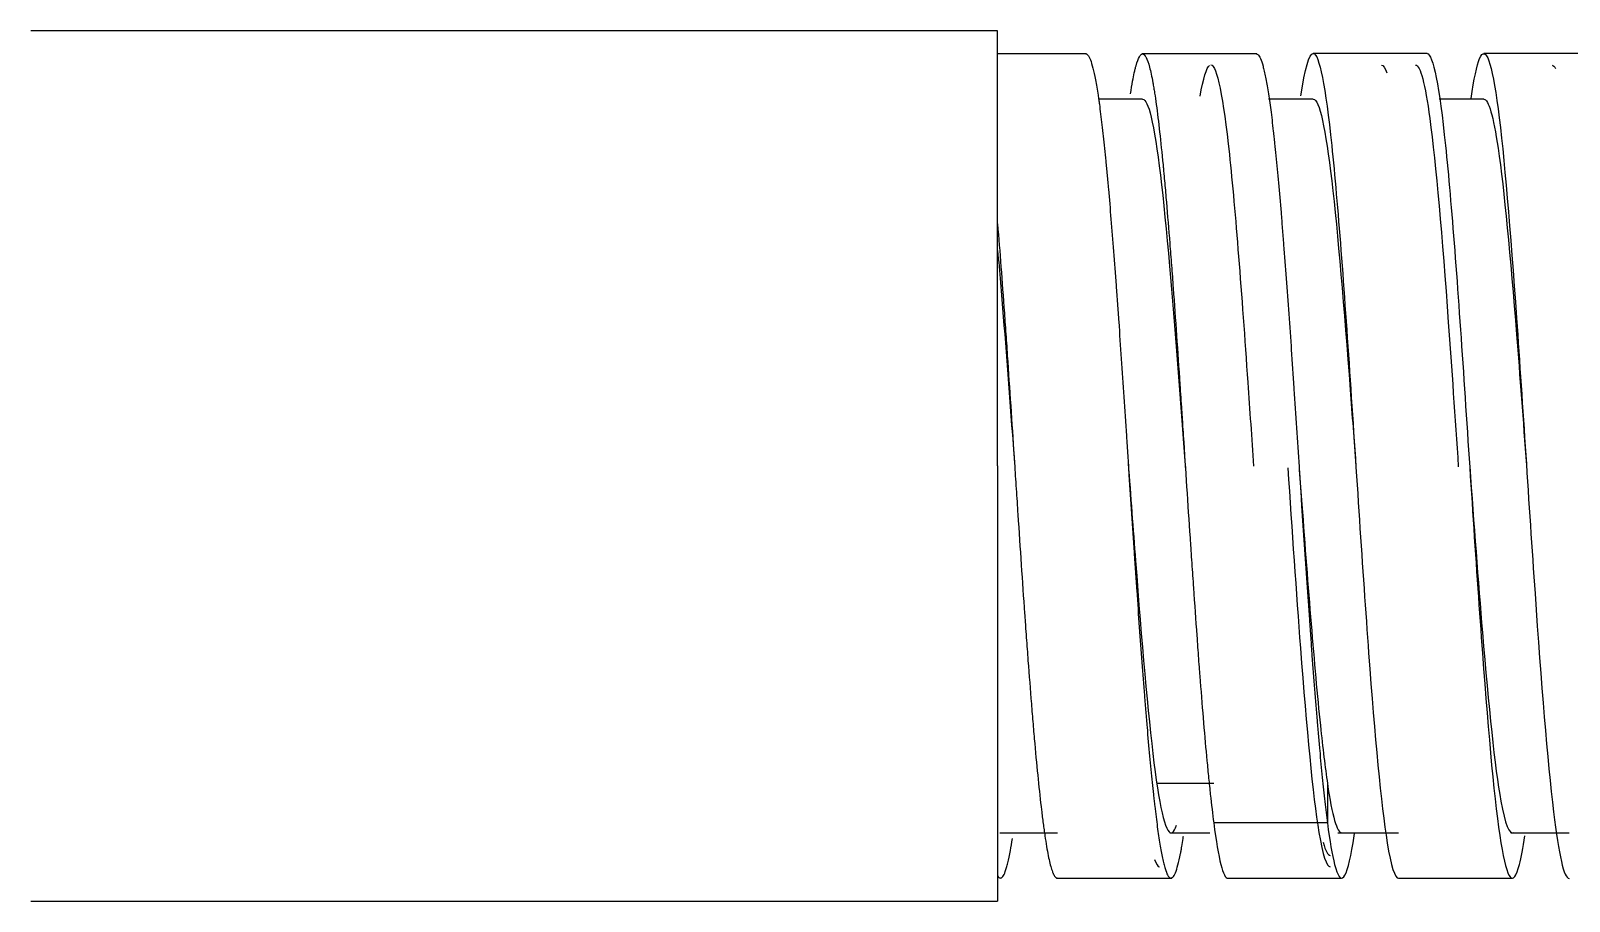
# Model space of a CAD drawing. Extents: x 1488 to 2842, y 0 to 992.
# Drawn here: x 1831.79 to 1858.84, y 347 to 362.3 of the extents above; entities that cross this region are included whole.
import ezdxf

# ---------------------------------------------------------------- set-up
doc = ezdxf.new("R2010")
doc.units = 0
doc.header["$LTSCALE"] = 10
doc.header["$MEASUREMENT"] = 0
doc.layers.add('1', color=7, linetype='CONTINUOUS')

msp = doc.modelspace()

# ---------------------------------------------------------------- linework, layer by layer
at = {"layer": '1', "color": 7, "linetype": 'Continuous', "lineweight": -3}
for p, q in [((1848.79, 362.3), (1831.791, 362.3)), ((1848.79, 354.65), (1848.79, 362.3)), ((1848.79, 354.65), (1848.79, 347)), ((1852.59, 349.067), (1851.596, 349.067)), ((1831.791, 347), (1848.79, 347))]:
    msp.add_line(p, q, dxfattribs=at)
for points, knots in [([(1857.116, 361.11), (1857.166, 361.453), (1857.324, 362.214), (1857.59, 361.432), (1857.915, 357.457), (1858.24, 352.23), (1858.549, 348.29), (1858.749, 347.402), (1858.841, 347.401)], [0, 0, 0, 0, 0.086582, 0.27495, 0.463319, 0.651687, 0.840055, 1, 1, 1, 1]), ([(1850.341, 361.892), (1850.352, 361.891), (1850.364, 361.885), (1850.383, 361.863), (1850.391, 361.852), (1850.402, 361.831), (1850.406, 361.824), (1850.414, 361.807), (1850.418, 361.798), (1850.437, 361.751), (1850.467, 361.654), (1850.497, 361.516), (1850.527, 361.358), (1850.542, 361.268), (1850.561, 361.142), (1850.565, 361.116), (1850.572, 361.063), (1850.576, 361.036), (1850.587, 360.952), (1850.595, 360.894), (1850.618, 360.713), (1850.633, 360.584), (1850.663, 360.308), (1850.678, 360.162), (1850.7, 359.93), (1850.708, 359.851), (1850.719, 359.728), (1850.723, 359.687), (1850.731, 359.603), (1850.735, 359.561), (1850.754, 359.347), (1850.769, 359.17), (1850.799, 358.804), (1850.814, 358.616), (1850.844, 358.227), (1850.859, 358.027), (1850.878, 357.769), (1850.882, 357.717), (1850.889, 357.612), (1850.893, 357.559), (1850.905, 357.4), (1850.912, 357.293), (1850.935, 356.971), (1850.95, 356.753), (1850.98, 356.312), (1851.01, 355.867), (1851.04, 355.411), (1851.059, 355.123), (1851.063, 355.065), (1851.071, 354.95), (1851.082, 354.777), (1851.093, 354.605), (1851.116, 354.262), (1851.131, 354.034), (1851.161, 353.58), (1851.176, 353.354), (1851.199, 353.017), (1851.207, 352.905), (1851.218, 352.737), (1851.222, 352.682), (1851.229, 352.571), (1851.233, 352.516), (1851.252, 352.241), (1851.267, 352.026), (1851.297, 351.606), (1851.312, 351.401), (1851.342, 351), (1851.357, 350.804), (1851.376, 350.566), (1851.38, 350.518), (1851.388, 350.424), (1851.399, 350.284), (1851.41, 350.149), (1851.433, 349.884), (1851.463, 349.545), (1851.493, 349.236), (1851.516, 349.016), (1851.524, 348.944), (1851.535, 348.84), (1851.539, 348.805), (1851.546, 348.737), (1851.55, 348.704), (1851.569, 348.541), (1851.599, 348.299), (1851.629, 348.096), (1851.659, 347.912), (1851.675, 347.83), (1851.693, 347.741), (1851.697, 347.723), (1851.705, 347.69), (1851.709, 347.674), (1851.72, 347.629), (1851.728, 347.601), (1851.75, 347.527), (1851.765, 347.489), (1851.795, 347.434), (1851.81, 347.417), (1851.833, 347.407), (1851.841, 347.407), (1851.852, 347.41), (1851.856, 347.412), (1851.864, 347.417), (1851.867, 347.42), (1851.886, 347.438), (1851.902, 347.464), (1851.932, 347.535), (1851.947, 347.582), (1851.977, 347.694), (1851.992, 347.761), (1852.011, 347.858), (1852.015, 347.878), (1852.022, 347.92), (1852.026, 347.942), (1852.037, 348.008), (1852.045, 348.055), (1852.054, 348.117), (1852.056, 348.129), (1852.058, 348.142)], [0, 0, 0, 0, 0.020473, 0.020473, 0.033664, 0.033664, 0.04026, 0.04026, 0.046855, 0.046855, 0.073238, 0.09962, 0.09962, 0.126003, 0.126003, 0.132598, 0.132598, 0.139194, 0.139194, 0.152385, 0.152385, 0.178768, 0.178768, 0.20515, 0.20515, 0.218341, 0.218341, 0.224937, 0.224937, 0.231532, 0.231532, 0.257915, 0.257915, 0.284297, 0.284297, 0.31068, 0.31068, 0.317275, 0.317275, 0.323871, 0.323871, 0.337062, 0.337062, 0.363445, 0.363445, 0.389827, 0.416209, 0.416209, 0.422805, 0.422805, 0.429401, 0.442592, 0.442592, 0.468974, 0.468974, 0.495357, 0.495357, 0.508548, 0.508548, 0.515144, 0.515144, 0.521739, 0.521739, 0.548122, 0.548122, 0.574504, 0.574504, 0.600887, 0.600887, 0.607482, 0.607482, 0.614078, 0.627269, 0.627269, 0.653651, 0.680034, 0.680034, 0.693225, 0.693225, 0.699821, 0.699821, 0.706416, 0.706416, 0.732799, 0.759181, 0.759181, 0.785564, 0.785564, 0.792159, 0.792159, 0.798755, 0.798755, 0.811946, 0.811946, 0.838328, 0.838328, 0.864711, 0.864711, 0.877902, 0.877902, 0.884498, 0.884498, 0.891093, 0.891093, 0.917476, 0.917476, 0.943858, 0.943858, 0.970241, 0.970241, 0.976836, 0.976836, 0.983432, 0.983432, 0.996623, 0.996623, 1, 1, 1, 1]), ([(1851.128, 361.193), (1851.14, 361.273), (1851.153, 361.347), (1851.175, 361.468), (1851.184, 361.518), (1851.199, 361.586), (1851.204, 361.608), (1851.212, 361.638), (1851.214, 361.648), (1851.219, 361.667), (1851.222, 361.677), (1851.244, 361.758), (1851.264, 361.81), (1851.303, 361.879), (1851.323, 361.895), (1851.353, 361.891), (1851.363, 361.885), (1851.375, 361.872), (1851.378, 361.87), (1851.383, 361.863), (1851.39, 361.853), (1851.398, 361.84), (1851.422, 361.792), (1851.442, 361.735), (1851.482, 361.587), (1851.501, 361.495), (1851.526, 361.358), (1851.531, 361.329), (1851.539, 361.284), (1851.541, 361.269), (1851.546, 361.238), (1851.559, 361.159), (1851.571, 361.074), (1851.6, 360.857), (1851.62, 360.696), (1851.659, 360.343), (1851.679, 360.151), (1851.702, 359.918), (1851.704, 359.892), (1851.709, 359.839), (1851.717, 359.759), (1851.724, 359.678), (1851.739, 359.514), (1851.749, 359.401), (1851.778, 359.056), (1851.798, 358.815), (1851.828, 358.437), (1851.838, 358.308), (1851.853, 358.111), (1851.858, 358.045), (1851.868, 357.91), (1851.873, 357.843), (1851.897, 357.504), (1851.917, 357.226), (1851.956, 356.66), (1851.976, 356.372), (1852.006, 355.93), (1852.016, 355.781), (1852.028, 355.593), (1852.031, 355.556), (1852.036, 355.48), (1852.043, 355.368), (1852.05, 355.255), (1852.075, 354.88), (1852.095, 354.58), (1852.134, 353.983), (1852.154, 353.684), (1852.177, 353.349), (1852.179, 353.312), (1852.184, 353.238), (1852.187, 353.201), (1852.194, 353.09), (1852.199, 353.016), (1852.214, 352.796), (1852.224, 352.651), (1852.254, 352.222), (1852.273, 351.942), (1852.303, 351.532), (1852.313, 351.397), (1852.327, 351.198), (1852.332, 351.132), (1852.34, 351.033), (1852.342, 351.001), (1852.347, 350.935), (1852.35, 350.903), (1852.372, 350.612), (1852.392, 350.367), (1852.431, 349.9), (1852.451, 349.679), (1852.481, 349.365), (1852.491, 349.264), (1852.506, 349.116), (1852.511, 349.067), (1852.521, 348.972), (1852.526, 348.925), (1852.551, 348.697), (1852.571, 348.529), (1852.591, 348.376)], [0, 0, 0, 0, 0.025064, 0.025064, 0.045375, 0.045375, 0.055531, 0.055531, 0.060609, 0.060609, 0.065686, 0.065686, 0.106309, 0.106309, 0.146931, 0.146931, 0.167242, 0.167242, 0.17232, 0.17232, 0.177398, 0.187553, 0.187553, 0.228176, 0.228176, 0.268798, 0.268798, 0.278954, 0.278954, 0.284031, 0.284031, 0.289109, 0.30942, 0.30942, 0.350043, 0.350043, 0.390665, 0.390665, 0.395743, 0.395743, 0.400821, 0.410976, 0.410976, 0.431287, 0.431287, 0.47191, 0.47191, 0.492221, 0.492221, 0.502376, 0.502376, 0.512532, 0.512532, 0.553154, 0.553154, 0.593777, 0.593777, 0.614088, 0.614088, 0.619166, 0.619166, 0.624243, 0.634399, 0.634399, 0.675021, 0.675021, 0.715644, 0.715644, 0.720721, 0.720721, 0.725799, 0.725799, 0.735955, 0.735955, 0.756266, 0.756266, 0.796888, 0.796888, 0.8172, 0.8172, 0.827355, 0.827355, 0.832433, 0.832433, 0.837511, 0.837511, 0.878133, 0.878133, 0.918755, 0.918755, 0.939067, 0.939067, 0.949222, 0.949222, 0.959378, 0.959378, 1, 1, 1, 1]), ([(1852.541, 361.7), (1852.649, 361.696), (1852.866, 360.564), (1853.115, 357.233), (1853.257, 355.142), (1853.291, 354.649)], [0, 0, 0, 0, 0.432483, 0.866351, 1, 1, 1, 1]), ([(1853.339, 361.892), (1853.34, 361.892), (1853.35, 361.892), (1853.359, 361.887), (1853.382, 361.868), (1853.397, 361.845), (1853.427, 361.777), (1853.442, 361.733), (1853.465, 361.651), (1853.472, 361.621), (1853.487, 361.556), (1853.495, 361.52), (1853.518, 361.407), (1853.533, 361.322), (1853.563, 361.131), (1853.578, 361.026), (1853.608, 360.795), (1853.623, 360.669), (1853.642, 360.5), (1853.646, 360.465), (1853.653, 360.395), (1853.665, 360.288), (1853.676, 360.177), (1853.699, 359.95), (1853.729, 359.632), (1853.759, 359.284), (1853.782, 359.013), (1853.789, 358.921), (1853.801, 358.779), (1853.805, 358.732), (1853.812, 358.636), (1853.816, 358.588), (1853.835, 358.346), (1853.865, 357.949), (1853.91, 357.327), (1853.94, 356.894), (1853.959, 356.618), (1853.963, 356.562), (1853.971, 356.45), (1853.974, 356.394), (1853.986, 356.225), (1853.993, 356.113), (1854.016, 355.775), (1854.031, 355.548), (1854.061, 355.093), (1854.076, 354.865), (1854.099, 354.521), (1854.106, 354.406), (1854.118, 354.234), (1854.122, 354.176), (1854.129, 354.061), (1854.133, 354.003), (1854.152, 353.716), (1854.167, 353.489), (1854.197, 353.04), (1854.213, 352.818), (1854.243, 352.379), (1854.258, 352.162), (1854.277, 351.895), (1854.28, 351.841), (1854.288, 351.735), (1854.292, 351.682), (1854.303, 351.524), (1854.311, 351.421), (1854.333, 351.115), (1854.348, 350.917), (1854.378, 350.535), (1854.393, 350.349), (1854.416, 350.081), (1854.424, 349.993), (1854.435, 349.863), (1854.439, 349.82), (1854.446, 349.735), (1854.45, 349.693), (1854.469, 349.484), (1854.484, 349.326), (1854.515, 349.026), (1854.53, 348.884), (1854.56, 348.618), (1854.575, 348.493), (1854.591, 348.376)], [0, 0, 0, 0, 0.004128, 0.022235, 0.022235, 0.058448, 0.058448, 0.094662, 0.094662, 0.112769, 0.112769, 0.130875, 0.130875, 0.167089, 0.167089, 0.203303, 0.203303, 0.239516, 0.239516, 0.248569, 0.248569, 0.257623, 0.27573, 0.27573, 0.311943, 0.348157, 0.348157, 0.366263, 0.366263, 0.375317, 0.375317, 0.38437, 0.38437, 0.420584, 0.456797, 0.493011, 0.493011, 0.502064, 0.502064, 0.511117, 0.511117, 0.529224, 0.529224, 0.565438, 0.565438, 0.601651, 0.601651, 0.619758, 0.619758, 0.628811, 0.628811, 0.637865, 0.637865, 0.674078, 0.674078, 0.710292, 0.710292, 0.746505, 0.746505, 0.755559, 0.755559, 0.764612, 0.764612, 0.782719, 0.782719, 0.818932, 0.818932, 0.855146, 0.855146, 0.873253, 0.873253, 0.882306, 0.882306, 0.891359, 0.891359, 0.927573, 0.927573, 0.963786, 0.963786, 1, 1, 1, 1]), ([(1854.123, 361.155), (1854.195, 361.639), (1854.376, 362.29), (1854.665, 360.736), (1854.99, 356.278), (1855.315, 351.094), (1855.599, 347.952), (1855.775, 347.403), (1855.842, 347.404)], [0, 0, 0, 0, 0.126725, 0.315762, 0.504798, 0.693834, 0.88287, 1, 1, 1, 1]), ([(1856.14, 361.698), (1856.224, 361.695), (1856.415, 360.949), (1856.666, 357.97), (1856.833, 355.502), (1856.891, 354.636)], [0, 0, 0, 0, 0.333195, 0.7658, 1, 1, 1, 1]), ([(1856.341, 361.9), (1856.449, 361.898), (1856.666, 360.734), (1856.99, 356.278), (1857.315, 351.094), (1857.64, 347.495), (1857.888, 347.182), (1858.028, 347.938), (1858.059, 348.148)], [0, 0, 0, 0, 0.18886, 0.378051, 0.567241, 0.756432, 0.945623, 1, 1, 1, 1]), ([(1851.341, 361.096), (1851.391, 361.096), (1851.549, 360.768), (1851.8, 358.575), (1852.002, 355.841), (1852.096, 354.581)], [0, 0, 0, 0, 0.198421, 0.628966, 1, 1, 1, 1]), ([(1854.341, 361.1), (1854.449, 361.098), (1854.666, 360.062), (1854.915, 357.013), (1855.057, 355.1), (1855.091, 354.649)], [0, 0, 0, 0, 0.432837, 0.866435, 1, 1, 1, 1]), ([(1857.34, 361.098), (1857.424, 361.096), (1857.615, 360.413), (1857.865, 357.695), (1858.031, 355.448), (1858.089, 354.664)], [0, 0, 0, 0, 0.334098, 0.767876, 1, 1, 1, 1]), ([(1848.79, 358.907), (1848.81, 358.662), (1848.83, 358.409), (1848.87, 357.887), (1848.889, 357.617), (1848.919, 357.2), (1848.929, 357.059), (1848.944, 356.844), (1848.949, 356.772), (1848.959, 356.627), (1848.964, 356.554), (1848.988, 356.188), (1849.008, 355.894), (1849.048, 355.301), (1849.067, 355.002), (1849.097, 354.551), (1849.107, 354.401), (1849.127, 354.098), (1849.137, 353.948), (1849.166, 353.5), (1849.186, 353.205), (1849.226, 352.624), (1849.245, 352.337), (1849.268, 352.02), (1849.27, 351.984), (1849.275, 351.914), (1849.278, 351.879), (1849.285, 351.774), (1849.29, 351.705), (1849.305, 351.499), (1849.315, 351.364), (1849.345, 350.968), (1849.364, 350.715), (1849.394, 350.35), (1849.404, 350.231), (1849.418, 350.055), (1849.423, 349.998), (1849.433, 349.883), (1849.438, 349.827), (1849.463, 349.548), (1849.483, 349.339), (1849.523, 348.95), (1849.542, 348.77), (1849.572, 348.521), (1849.582, 348.441), (1849.597, 348.328), (1849.602, 348.291), (1849.612, 348.219), (1849.617, 348.184), (1849.642, 348.016), (1849.661, 347.9), (1849.7, 347.703), (1849.72, 347.624), (1849.745, 347.546), (1849.752, 347.525), (1849.76, 347.506), (1849.765, 347.494), (1849.767, 347.488), (1849.78, 347.461), (1849.79, 347.445), (1849.813, 347.416), (1849.826, 347.407), (1849.84, 347.408)], [0, 0, 0, 0, 0.056551, 0.056551, 0.113103, 0.113103, 0.141379, 0.141379, 0.155517, 0.155517, 0.169654, 0.169654, 0.226206, 0.226206, 0.282757, 0.282757, 0.311033, 0.311033, 0.339309, 0.339309, 0.39586, 0.39586, 0.452412, 0.452412, 0.459481, 0.459481, 0.46655, 0.46655, 0.480688, 0.480688, 0.508963, 0.508963, 0.565515, 0.565515, 0.593791, 0.593791, 0.607929, 0.607929, 0.622066, 0.622066, 0.678618, 0.678618, 0.735169, 0.735169, 0.763445, 0.763445, 0.777583, 0.777583, 0.791721, 0.791721, 0.848272, 0.848272, 0.904824, 0.904824, 0.918962, 0.926031, 0.926031, 0.9331, 0.9331, 0.961375, 0.961375, 1, 1, 1, 1]), ([(1848.791, 358.437), (1848.824, 358.074), (1848.923, 356.917), (1849.021, 355.585), (1849.087, 354.702)], [0, 0, 0, 0, 0.337305, 1, 1, 1, 1]), ([(1851.087, 354.702), (1851.13, 354.121), (1851.281, 352.076), (1851.54, 349.013), (1851.782, 348.033), (1851.914, 348.27), (1851.939, 348.338)], [0, 0, 0, 0, 0.151205, 0.5325, 0.913795, 1, 1, 1, 1]), ([(1857.091, 354.649), (1857.166, 353.637), (1857.349, 351.158), (1857.606, 348.622), (1857.789, 348.166), (1857.863, 348.21)], [0, 0, 0, 0, 0.291229, 0.712104, 1, 1, 1, 1]), ([(1853.893, 354.617), (1853.967, 353.521), (1854.15, 350.825), (1854.399, 348.139), (1854.574, 347.604), (1854.641, 347.604)], [0, 0, 0, 0, 0.297548, 0.731778, 1, 1, 1, 1]), ([(1854.096, 354.581), (1854.11, 354.379), (1854.234, 352.716), (1854.399, 350.584), (1854.549, 349.348), (1854.591, 349.067)], [0, 0, 0, 0, 0.09075, 0.747305, 1, 1, 1, 1]), ([(1854.59, 349.067), (1854.632, 348.785), (1854.715, 348.347), (1854.799, 348.203), (1854.84, 348.204)], [0, 0, 0, 0, 0.500962, 1, 1, 1, 1]), ([(1852.59, 348.375), (1852.632, 348.057), (1852.715, 347.564), (1852.799, 347.403), (1852.841, 347.404)], [0, 0, 0, 0, 0.499712, 1, 1, 1, 1]), ([(1854.59, 348.375), (1854.632, 348.057), (1854.782, 347.17), (1854.94, 347.369), (1855.057, 348.133), (1855.066, 348.191)], [0, 0, 0, 0, 0.263249, 0.947222, 1, 1, 1, 1]), ([(1848.79, 347.445), (1848.806, 347.422), (1848.821, 347.41), (1848.851, 347.406), (1848.866, 347.415), (1848.896, 347.453), (1848.911, 347.482), (1848.934, 347.543), (1848.941, 347.565), (1848.953, 347.604), (1848.957, 347.617), (1848.964, 347.645), (1848.968, 347.66), (1848.987, 347.737), (1849.002, 347.809), (1849.029, 347.954), (1849.04, 348.025), (1849.052, 348.101)], [0, 0, 0, 0, 0.172951, 0.172951, 0.345901, 0.345901, 0.518852, 0.518852, 0.605327, 0.605327, 0.648564, 0.648564, 0.691802, 0.691802, 0.864753, 0.864753, 1, 1, 1, 1])]:
    msp.add_open_spline(points, degree=3, knots=knots, dxfattribs=at)
for points, degree in [([(1850.353, 361.892), (1848.79, 361.892)], 1), ([(1853.351, 361.892), (1851.327, 361.892)], 1), ([(1852.351, 361.151), (1852.407, 361.466), (1852.463, 361.652), (1852.518, 361.692)], 3), ([(1856.341, 361.9), (1855.341, 361.9), (1854.341, 361.9)], 2), ([(1855.541, 361.698), (1855.572, 361.696), (1855.603, 361.65), (1855.634, 361.56)], 3), ([(1859.34, 361.898), (1858.34, 361.898), (1857.34, 361.898)], 2), ([(1858.541, 361.696), (1858.561, 361.695), (1858.582, 361.675), (1858.603, 361.636)], 3), ([(1851.341, 361.096), (1850.952, 361.096), (1850.564, 361.096)], 2), ([(1854.341, 361.1), (1853.947, 361.1), (1853.552, 361.1)], 2), ([(1857.34, 361.098), (1856.947, 361.098), (1856.554, 361.098)], 2), ([(1854.59, 349.064), (1854.59, 348.833), (1854.59, 348.602), (1854.59, 348.371)], 3), ([(1848.83, 348.2), (1849.336, 348.2), (1849.841, 348.2)], 2), ([(1851.821, 348.204), (1852.172, 348.204), (1852.523, 348.204)], 2), ([(1854.59, 348.375), (1853.924, 348.375), (1853.257, 348.375), (1852.59, 348.375)], 3), ([(1854.773, 348.204), (1855.307, 348.204), (1855.841, 348.204)], 2), ([(1857.814, 348.201), (1858.328, 348.201), (1858.842, 348.201)], 2), ([(1854.515, 348.036), (1854.557, 347.881), (1854.599, 347.804), (1854.641, 347.804)], 3), ([(1851.547, 347.736), (1851.578, 347.648), (1851.609, 347.604), (1851.64, 347.604)], 3), ([(1849.828, 347.408), (1851.852, 347.408)], 1), ([(1852.84, 347.404), (1853.84, 347.404), (1854.84, 347.404)], 2), ([(1855.841, 347.404), (1856.841, 347.404), (1857.841, 347.404)], 2)]:
    msp.add_open_spline(points, degree=degree, dxfattribs=at)

doc.saveas('drawing.dxf')
